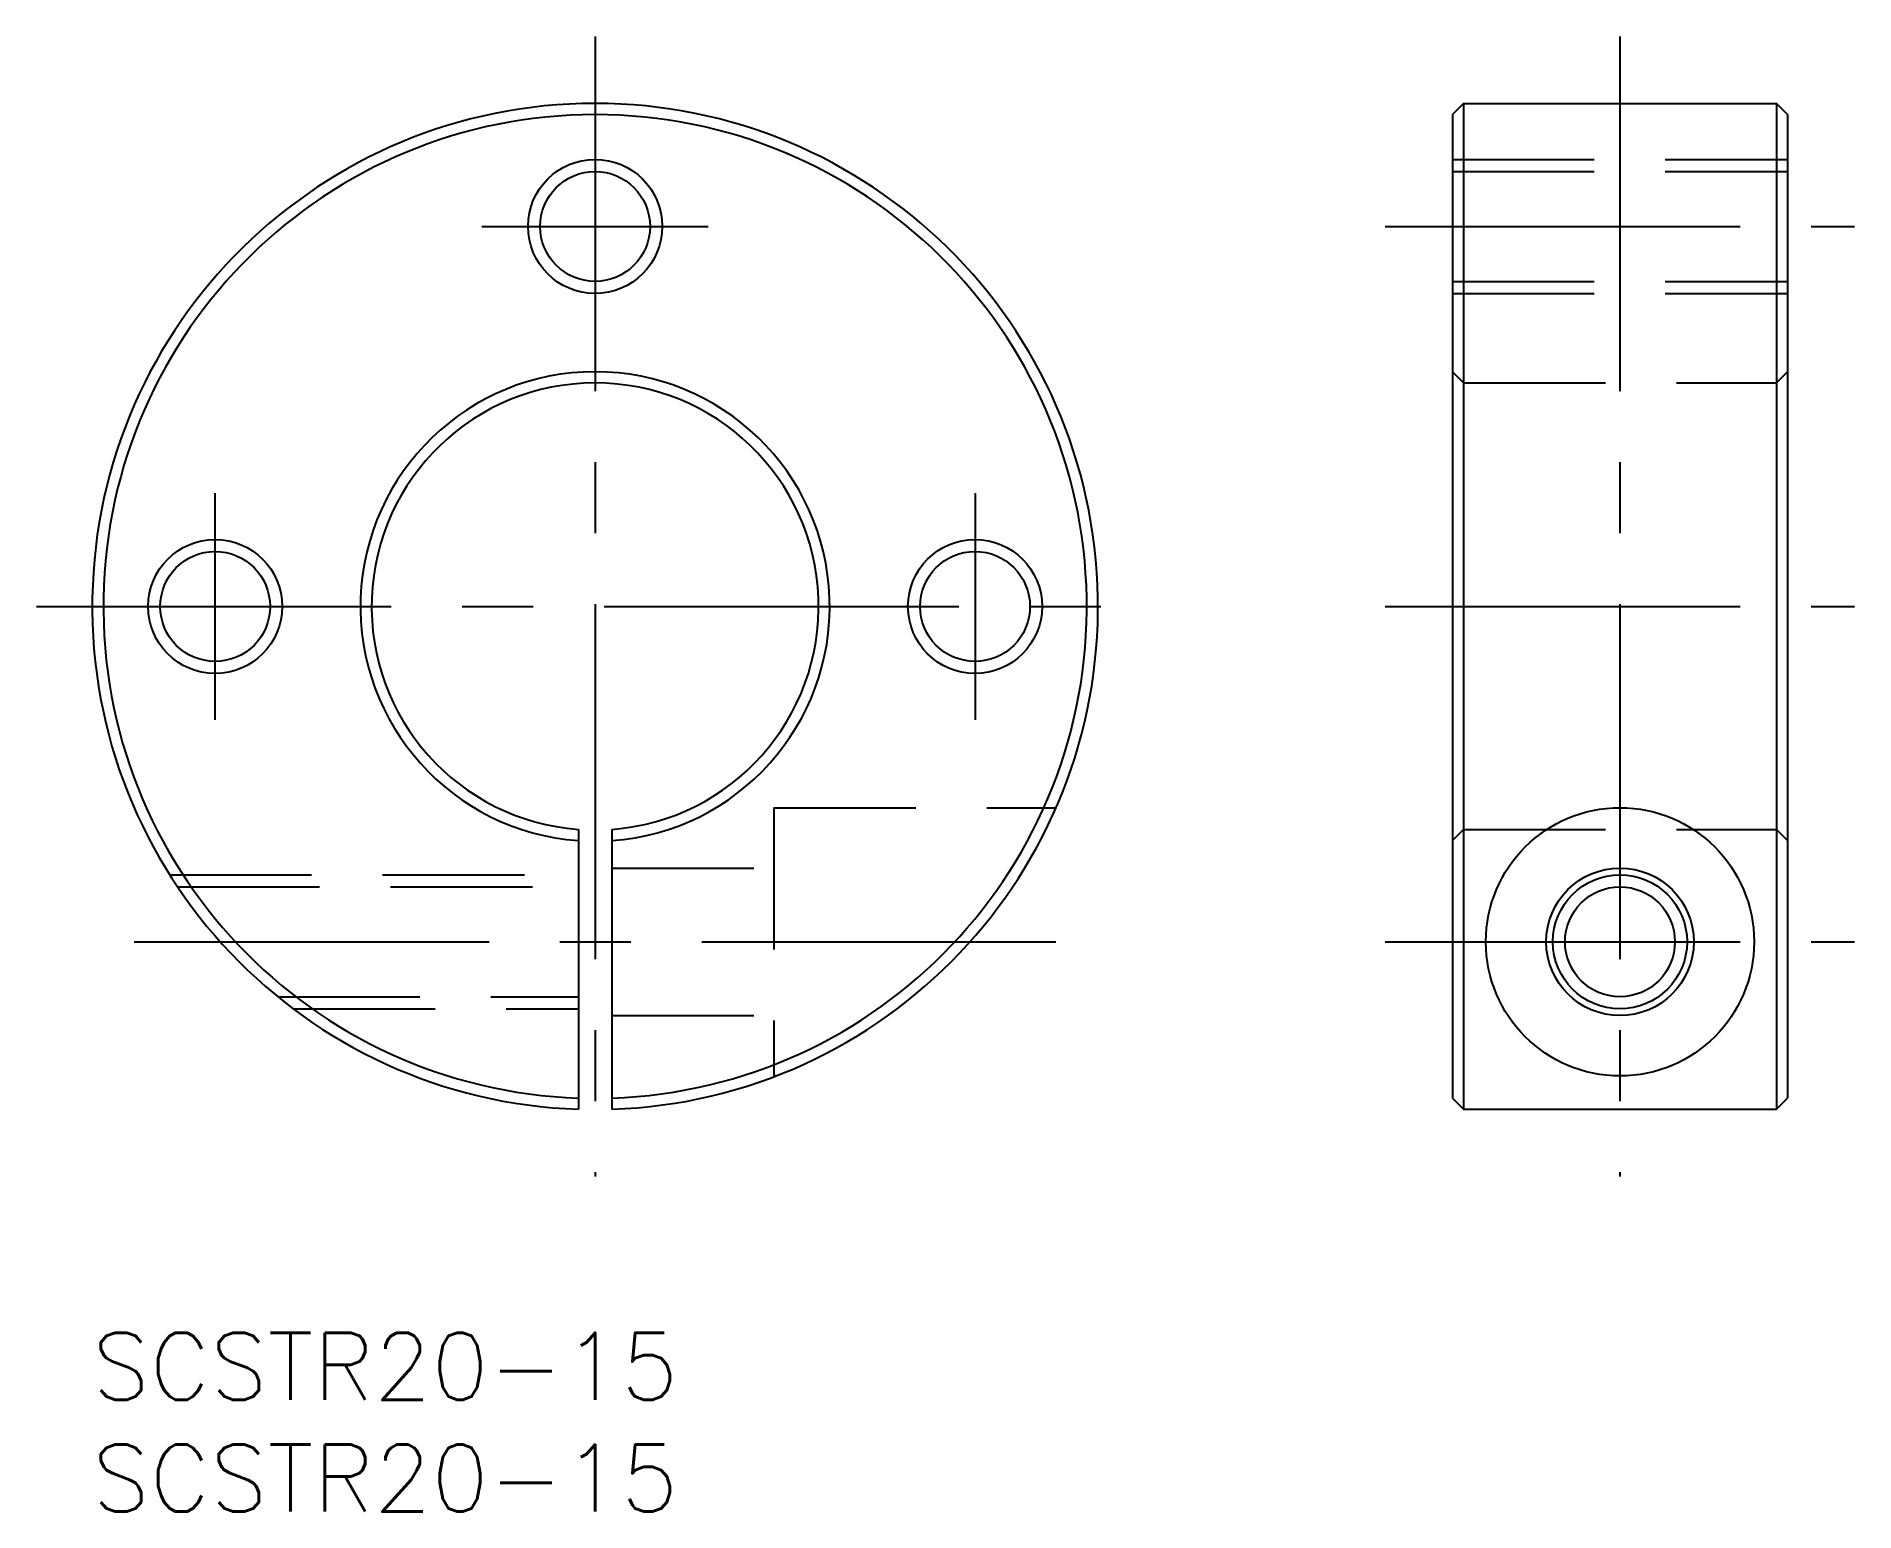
# Model space of a CAD drawing. Extents: x -2.5 to 78.9, y -8 to 58.
import ezdxf

# ---------------------------------------------------------------- set-up
doc = ezdxf.new("R2010")
doc.units = 0
doc.header["$LTSCALE"] = 0.5
doc.linetypes.add('CENTER', pattern=[50.8, 31.75, -6.35, 6.35, -6.35])
doc.linetypes.add('DASHED', pattern=[19.05, 12.7, -6.35])
for name, color, linetype in [('MSM_CENTER', 1, 'CENTER'), ('MSM_CONTINUOUS', 7, 'CONTINUOUS'), ('MSM_DASHED', 4, 'DASHED'), ('MSM_NARROW', 5, 'CONTINUOUS'), ('MSM_PART_NUMBER', 7, 'CONTINUOUS')]:
    doc.layers.add(name, color=color, linetype=linetype)
doc.styles.get("Standard").update_dxf_attribs({"font": 'txt.shx', "height": 3, "bigfont": 'bigfont.shx'})

# ---------------------------------------------------------------- blocks, each defined once
blk = doc.blocks.new('*U3')
at = {"layer": 'MSM_PART_NUMBER'}
blk.add_text('SCSTR20-15', height=3, dxfattribs=at).set_placement((0, -3))
blk = doc.blocks.new('*U4')
at = {"layer": 'MSM_PART_NUMBER'}
blk.add_text('SCSTR20-15', height=3, dxfattribs=at).set_placement((0, -8))

msp = doc.modelspace()

# ---------------------------------------------------------------- linework, layer by layer
at = {"layer": 'MSM_CENTER'}
for p, q in [((22.5, 57.987), (22.5, 6.987)), ((68.357, 57.987), (68.357, 6.987)), ((17.436, 49.487), (27.564, 49.487)), ((57.857, 49.487), (78.857, 49.487)), ((5.5, 27.424), (5.5, 37.551)), ((39.5, 37.551), (39.5, 27.424)), ((-2.5, 32.487), (48, 32.487)), ((57.857, 32.487), (78.857, 32.487)), ((1.878, 17.487), (43.122, 17.487)), ((57.857, 17.487), (78.857, 17.487))]:
    msp.add_line(p, q, dxfattribs=at)
at = {"layer": 'MSM_CONTINUOUS'}
for p, q in [((61.357, 54.987), (60.857, 54.487)), ((61.357, 54.987), (61.357, 10)), ((61.357, 54.987), (75.357, 54.987)), ((75.357, 54.987), (75.357, 10)), ((75.857, 54.487), (75.357, 54.987)), ((60.857, 54.487), (60.857, 10.5)), ((75.857, 54.487), (75.857, 10.5)), ((75.857, 32.487), (75.857, 32.487)), ((21.75, 22.516), (21.75, 10)), ((23.25, 22.516), (23.25, 10)), ((60.857, 10.5), (61.357, 10)), ((61.357, 10), (75.357, 10)), ((75.357, 10), (75.857, 10.5))]:
    msp.add_line(p, q, dxfattribs=at)
for centre, radius in [((22.5, 49.487), 2.458), ((5.5, 32.487), 2.458), ((39.5, 32.487), 2.458), ((68.357, 17.487), 6), ((68.357, 17.487), 3.3), ((68.357, 17.487), 2.458)]:
    msp.add_circle(centre, radius, dxfattribs=at)
for radius, start, end in [(22.5, 271.91021, 268.08979), (22, 271.95364, 268.04636), (10.5, 274.09604, 265.90396), (10, 274.30122, 265.69878)]:
    msp.add_arc((22.5, 32.487), radius, start, end, dxfattribs=at)
at = {"layer": 'MSM_DASHED'}
for p, q in [((60.857, 52.487), (75.857, 52.487)), ((60.857, 51.946), (75.857, 51.946)), ((60.857, 47.029), (75.857, 47.029)), ((60.857, 46.487), (75.857, 46.487)), ((60.857, 42.987), (61.357, 42.487)), ((61.357, 42.487), (75.357, 42.487)), ((75.357, 42.487), (75.857, 42.987)), ((30.5, 23.487), (43.122, 23.487)), ((30.5, 23.487), (30.5, 11.487)), ((60.857, 22.014), (61.357, 22.516)), ((61.357, 22.516), (75.357, 22.516)), ((75.357, 22.516), (75.857, 22.014)), ((3.467, 20.487), (21.75, 20.487)), ((23.25, 20.787), (30.5, 20.787)), ((3.82, 19.946), (21.75, 19.946)), ((8.307, 15.029), (21.75, 15.029)), ((9, 14.487), (21.75, 14.487)), ((23.25, 14.187), (30.5, 14.187)), ((30.578, 11.487), (30.5, 11.487))]:
    msp.add_line(p, q, dxfattribs=at)
at = {"layer": 'MSM_NARROW'}
for centre in [(22.5, 49.487), (5.5, 32.487), (39.5, 32.487), (68.357, 17.487)]:
    msp.add_circle(centre, 3, dxfattribs=at)

# ---------------------------------------------------------------- block references
at = {"layer": 'MSM_CONTINUOUS'}
for name in ['*U3', '*U4']:
    msp.add_blockref(name, (0, 0), dxfattribs=at)

doc.saveas('drawing.dxf')
